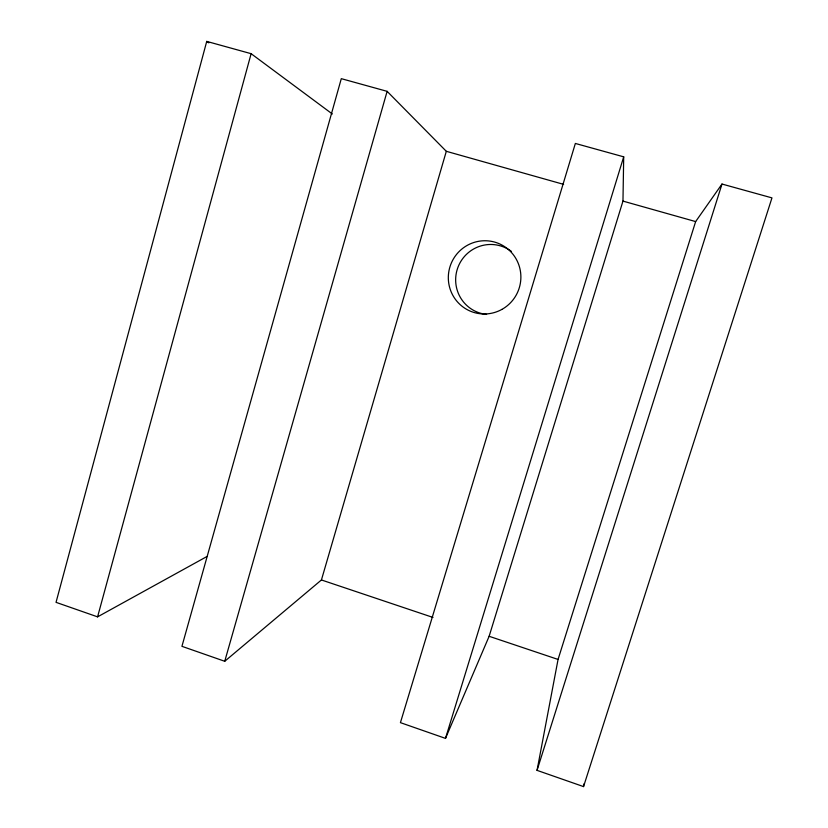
<?xml version="1.0" encoding="UTF-8"?>
<svg xmlns="http://www.w3.org/2000/svg" width="828" height="828" viewBox="0 0 828 828"><rect width="100%" height="100%" fill="white"/><g stroke="black" fill="none" stroke-linecap="round" stroke-linejoin="round"><path stroke-width="1.24" d="M622.966 201.1L623.701 156.834L575.356 143.451L400.431 722.647L445.495 738.379L489.131 636.287L622.966 201.1L695.644 221.583L721.995 184.044L771.965 197.882L583.543 786.6L537.041 770.361L558.062 659.44L695.644 221.583M583.543 786.6L583.75 784.023M332.339 113.985L251.122 53.685L206.731 41.4L56.035 602.349L97.58 616.86L206.948 556.519M97.58 616.86L251.122 53.685M224.74 661.282L387.121 91.339L341.302 78.66L181.932 646.326L224.74 661.282L321.43 579.962L446.313 151.307L387.121 91.339M445.495 738.379L623.701 156.834M537.041 770.361L721.995 184.044M446.313 151.307L563.609 184.365M321.43 579.962L433.003 617.44M489.131 636.287L558.062 659.44M206.731 41.4L208.842 42.87M486.605 314.423A35.128 34.693 -66.6 0 1 458.132 266.833A35.128 34.693 -66.6 0 1 511.466 251.443M501.861 309.424A36.691 36.225 -68 0 0 503.61 245.999A36.691 36.225 -68 0 0 448.331 276.676A36.691 36.225 -68 0 0 501.861 309.424"/></g></svg>
